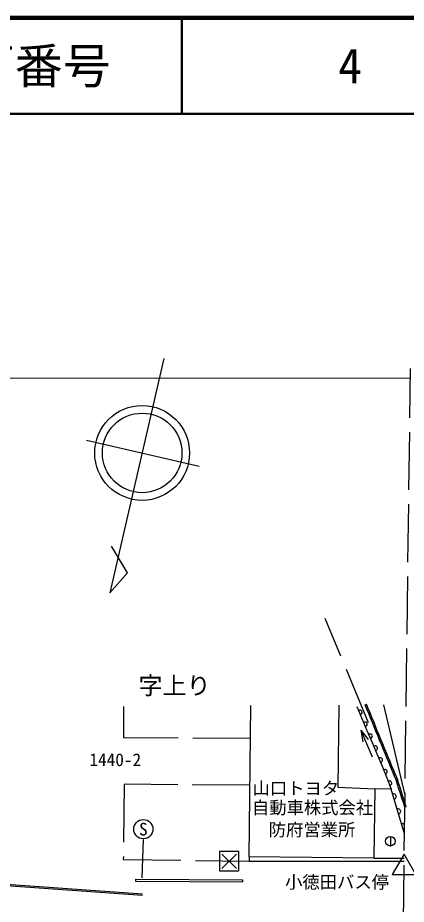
# Model space of a CAD drawing. Units: millimetres, scale not verified. Extents: x 40000 to 680000, y 20000 to 380000.
# Drawn here: x 526933 to 567344, y 287846 to 380000 of the extents above; entities that cross this region are included whole.
import ezdxf
from ezdxf.enums import TextEntityAlignment as Align

# ---------------------------------------------------------------- set-up
doc = ezdxf.new("R2010")
doc.units = ezdxf.units.MM
doc.header["$LTSCALE"] = 1000
doc.linetypes.add('DASHED', pattern=[7.5, 6, -1.5])
for name, color, linetype, lineweight in [('M-BGD', 7, 'Continuous', 25), ('M-BGD-EXST', 7, 'Continuous', 25), ('M-BMK-HTXT', 7, 'Continuous', 13), ('M-BMK-SRVR', 3, 'Continuous', 25), ('M-STR-HTXT', 7, 'Continuous', 13), ('M-STR-STRC', 7, 'Continuous', 25), ('M-TTL', 2, 'Continuous', 140), ('M-TTL-LINE', 7, 'Continuous', 50)]:
    doc.layers.add(name, color=color, linetype=linetype, lineweight=lineweight)
doc.layers.add('M-TTL-TXT', color=7, linetype='Continuous')
doc.styles.add('ＭＳ ゴシック', font='')
doc.styles.get('ＭＳ ゴシック').set_extended_font_data('MS Gothic')

msp = doc.modelspace()

# ---------------------------------------------------------------- linework, layer by layer
at = {"layer": 'M-BGD', "linetype": 'DASHED'}
for p, q in [((567039, 285922), (567782, 343525)), ((563426, 306720), (558903, 317536)), ((551004, 292774), (551000, 292321))]:
    msp.add_line(p, q, dxfattribs=at)
at = {"layer": 'M-BGD'}
for p, q in [((562198, 308393), (562727, 307152)), ((563055, 308591), (563194, 308648)), ((563245, 308131), (563055, 308591)), ((563384, 308189), (563194, 308648)), ((563384, 308189), (563245, 308131)), ((563435, 307672), (563245, 308131)), ((563573, 307729), (563384, 308189)), ((564971, 308571), (567210, 299192)), ((562727, 307152), (563256, 305911)), ((563573, 307729), (563435, 307672)), ((563624, 307212), (563435, 307672)), ((563763, 307269), (563573, 307729)), ((563763, 307269), (563624, 307212)), ((563814, 306752), (563624, 307212)), ((563953, 306809), (563763, 307269)), ((563953, 306809), (563814, 306752)), ((564004, 306292), (563814, 306752)), ((564142, 306350), (563953, 306809)), ((564142, 306350), (564004, 306292)), ((564193, 305833), (564004, 306292)), ((564332, 305890), (564142, 306350)), ((562625, 305943), (563373, 304957)), ((562625, 305943), (562821, 304721)), ((562625, 305943), (563804, 303184)), ((563256, 305911), (563786, 304671)), ((564332, 305890), (564193, 305833)), ((564383, 305373), (564193, 305833)), ((564522, 305430), (564332, 305890)), ((564522, 305430), (564383, 305373)), ((564573, 304913), (564383, 305373)), ((564711, 304970), (564522, 305430)), ((563786, 304671), (564315, 303430)), ((564711, 304970), (564573, 304913)), ((564762, 304453), (564573, 304913)), ((564901, 304511), (564711, 304970)), ((564901, 304511), (564762, 304453)), ((564952, 303994), (564762, 304453)), ((565090, 304051), (564901, 304511)), ((564315, 303430), (564844, 302190)), ((565090, 304051), (564952, 303994)), ((565141, 303534), (564952, 303994)), ((565280, 303591), (565090, 304051)), ((565280, 303591), (565141, 303534)), ((565331, 303074), (565141, 303534)), ((565470, 303131), (565280, 303591)), ((565470, 303131), (565331, 303074)), ((565521, 302614), (565331, 303074)), ((565659, 302672), (565470, 303131)), ((565659, 302672), (565521, 302614)), ((565710, 302155), (565521, 302614)), ((565849, 302212), (565659, 302672)), ((564844, 302190), (565308, 301003)), ((565849, 302212), (565710, 302155)), ((565900, 301695), (565710, 302155)), ((566039, 301752), (565849, 302212)), ((566039, 301752), (565900, 301695)), ((566090, 301235), (565900, 301695)), ((566228, 301292), (566039, 301752)), ((565308, 301003), (565772, 299817)), ((566228, 301292), (566090, 301235)), ((566279, 300776), (566090, 301235)), ((566228, 301292), (566420, 300827)), ((566420, 300827), (566279, 300776)), ((566432, 300302), (566279, 300776)), ((566575, 300348), (566420, 300827)), ((566575, 300348), (566432, 300302)), ((566584, 299828), (566432, 300302)), ((566727, 299874), (566575, 300348)), ((566727, 299874), (566584, 299828)), ((566737, 299355), (566584, 299828)), ((566880, 299401), (566727, 299874)), ((566880, 299401), (566737, 299355)), ((566889, 298881), (566737, 299355)), ((567032, 298927), (566880, 299401)), ((567032, 298927), (566889, 298881)), ((567042, 298408), (566889, 298881)), ((567185, 298454), (567032, 298927)), ((567185, 298454), (567042, 298408)), ((567194, 297934), (567042, 298408)), ((567337, 297980), (567185, 298454)), ((567337, 297980), (567194, 297934)), ((551000, 292321), (567122, 292322)), ((563961, 292642), (567126, 292655)), ((539169, 290460), (539168, 290260)), ((539169, 290460), (550326, 290378)), ((550326, 290378), (550324, 290178)), ((539168, 290260), (550324, 290178))]:
    msp.add_line(p, q, dxfattribs=at)
at = {"layer": 'M-BGD', "linetype": 'DASHED'}
for points in [[(551129, 305081), (537957, 305147), (537985, 308408)], [(551080, 300224), (538015, 300314), (537914, 292513), (551000, 292321)]]:
    msp.add_lwpolyline(points, dxfattribs=at)
at = {"layer": 'M-BGD'}
for points in [[(560342, 308546), (560218, 300032), (564068, 299837), (563961, 292642), (551004, 292774), (551164, 308506)], [(567159, 295164), (565772, 299817), (564068, 299837)]]:
    msp.add_lwpolyline(points, dxfattribs=at)
for centre, radius, start, end in [((562523, 307798), 234, 276.79707, 129.41671), ((563052, 306558), 234, 276.79386, 129.41758), ((563582, 305317), 234, 276.79458, 129.41686), ((564111, 304076), 234, 276.79707, 129.41671), ((564640, 302836), 234, 276.79458, 129.41686), ((565146, 301624), 225, 271.93606, 130.79077), ((565610, 300438), 225, 271.93861, 130.79072), ((566031, 299050), 271, 280.50423, 112.67044), ((566493, 297499), 271, 280.50477, 112.6699), ((566955, 295948), 271, 37.33312, 112.67201), ((566955, 295948), 271, 280.51134, 321.18067)]:
    msp.add_arc(centre, radius, start, end, dxfattribs=at)
at = {"layer": 'M-BGD-EXST'}
for p, q in [((565687, 294898), (565687, 293898)), ((539868, 290589), (540019, 294587)), ((548175, 291570), (549675, 293070)), ((548175, 293070), (549675, 291570))]:
    msp.add_line(p, q, dxfattribs=at)
for points in [[(547925, 291320), (549925, 291320), (549925, 293320), (547925, 293320)], [(567113, 293067), (565876, 290924), (568350, 290924)]]:
    msp.add_lwpolyline(points, close=True, dxfattribs=at)
for centre, radius in [((539998, 295652), 1000), ((565687, 294398), 500)]:
    msp.add_circle(centre, radius, dxfattribs=at)
at = {"layer": 'M-BMK-SRVR'}
msp.add_line((534082, 336100), (545821, 333386), dxfattribs=at)
msp.add_lwpolyline([(542145, 344581), (536510, 320211), (538362, 322315), (536679, 325057)], dxfattribs=at)
for radius in [4932, 4134]:
    msp.add_circle((539874, 334760), radius, dxfattribs=at)
at = {"layer": 'M-STR-HTXT'}
msp.add_line((376956, 342533), (567769, 342532), dxfattribs=at)
at = {"layer": 'M-STR-STRC'}
for p, q in [((525748, 289800), (539911, 288777)), ((525759, 289950), (539922, 288927))]:
    msp.add_line(p, q, dxfattribs=at)
at = {"layer": 'M-TTL'}
msp.add_line((680000, 380000), (40000, 380000), dxfattribs=at)
at = {"layer": 'M-TTL-LINE'}
for p, q in [((543997, 380000), (543997, 370000)), ((40000, 370000), (680000, 370000))]:
    msp.add_line(p, q, dxfattribs=at)

# ---------------------------------------------------------------- texts
at = {"layer": 'M-BGD-EXST', "style": 'ＭＳ ゴシック'}
msp.add_text('S', height=1320, dxfattribs=at).set_placement((539998, 295652), align=Align.MIDDLE_CENTER)
at = {"layer": 'M-BMK-HTXT', "style": 'ＭＳ ゴシック'}
for s, height, p in [('字上り', 1833, (543248, 310579)), ('1440-2', 1320, (537080, 302867)), ('山口トヨタ', 1320, (555862, 299902)), ('自動車株式会社', 1320, (557596, 297888)), ('防府営業所', 1320, (557540, 295595)), ('小徳田バス停', 1320, (560141, 290149))]:
    msp.add_text(s, height=height, dxfattribs=at).set_placement(p, align=Align.MIDDLE_CENTER)
at = {"layer": 'M-TTL-TXT', "style": 'ＭＳ ゴシック'}
for s, p in [('図面番号', (526622, 375000)), ('4', (561497, 375000))]:
    msp.add_text(s, height=3666, dxfattribs=at).set_placement(p, align=Align.MIDDLE_CENTER)

doc.saveas('drawing.dxf')
